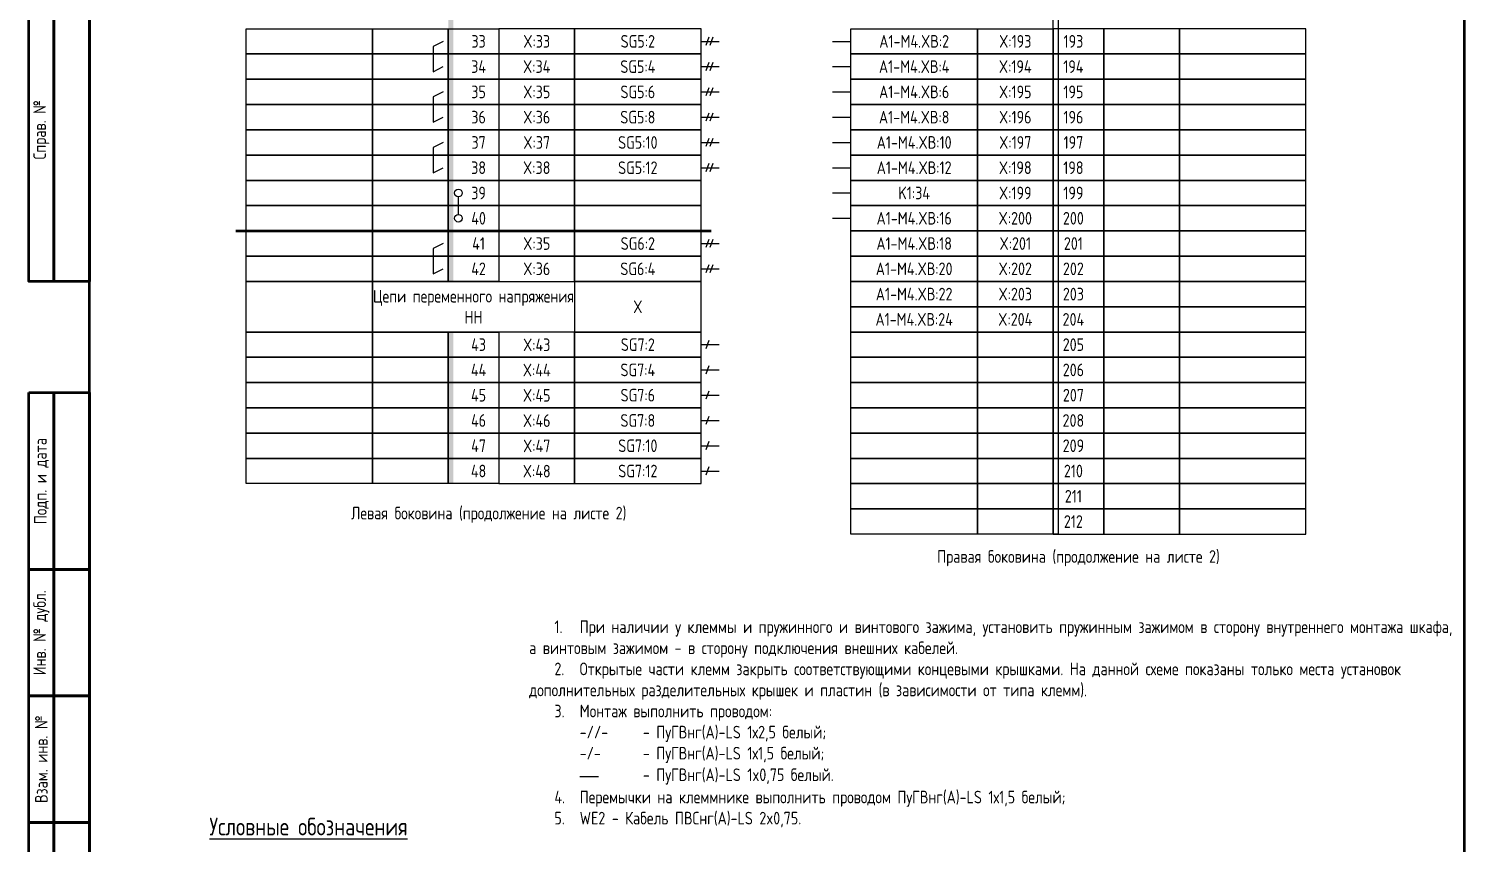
# Model space of a CAD drawing. Header units: millimetres. Extents: x -1117 to 6417, y -90 to 586.
# Drawn here: x 5048 to 5332, y 60.9 to 222 of the extents above; entities that cross this region are included whole.
import ezdxf

# ---------------------------------------------------------------- set-up
doc = ezdxf.new("R2010")
doc.units = ezdxf.units.MM
doc.styles.add('Gost_type_A', font='GOST_A.TTF')

# ---------------------------------------------------------------- blocks, each defined once
blk = doc.blocks.new('Штамп левый верхний')
at = {"lineweight": 50}
for points in [[(-12, 0), (-7, 0), (-7, -60), (-12, -60)], [(-7, 0), (0, 0), (0, -60), (-7, -60)], [(-12, -60), (-7, -60), (-7, -120), (-12, -120)], [(-7, -60), (0, -60), (0, -120), (-7, -120)]]:
    blk.add_lwpolyline(points, close=True, dxfattribs=at)
at = {"char_height": 2.5, "width": 60, "attachment_point": 5, "rotation": 90, "style": 'Gost_type_A'}
for s, insert in [('Перв. примен.', (-9.5, -30)), ('Справ. №', (-9.5, -90))]:
    blk.add_mtext(s, dxfattribs=dict(at, insert=insert))
blk = doc.blocks.new('Штамп левый нижний')
at = {"lineweight": 50}
for points in [[(-12, 145), (-7, 145), (-7, 110), (-12, 110)], [(-7, 145), (0, 145), (0, 110), (-7, 110)], [(-12, 110), (-7, 110), (-7, 85), (-12, 85)], [(-7, 110), (0, 110), (0, 85), (-7, 85)], [(-12, 85), (-7, 85), (-7, 60), (-12, 60)], [(-7, 85), (0, 85), (0, 60), (-7, 60)], [(-12, 60), (-7, 60), (-7, 25), (-12, 25)], [(-7, 60), (0, 60), (0, 25), (-7, 25)], [(-12, 25), (-7, 25), (-7, 0), (-12, 0)], [(-7, 25), (0, 25), (0, 0), (-7, 0)]]:
    blk.add_lwpolyline(points, close=True, dxfattribs=at)
at = {"char_height": 2.5, "attachment_point": 5, "rotation": 90, "style": 'Gost_type_A'}
for s, insert, width in [('Подп. и дата', (-9.5, 127.5), 35), ('Инв. № дубл.', (-9.5, 97.5), 25), ('Взам. инв. №', (-9.5, 72.5), 25), ('Подп. и дата', (-9.5, 42.5), 35), ('Инв. N подл.', (-9.5, 12.5), 25)]:
    blk.add_mtext(s, dxfattribs=dict(at, insert=insert, width=width))

msp = doc.modelspace()

# ---------------------------------------------------------------- hatches: boundary and pattern name
h = msp.add_hatch(color=256)
h.dxf.hatch_style = 1
h.paths.add_polyline_path([(5131, 172), (5132, 172), (5132, 262), (5131, 262)])
h = msp.add_hatch(color=7)
h.dxf.hatch_style = 1
h.paths.add_polyline_path([(5132, 162), (5131, 162), (5131, 132), (5132, 132)])

# ---------------------------------------------------------------- linework, layer by layer
for p, q in [((5181, 219.5), (5184.62, 219.5)), ((5182.54, 220.31), (5181.96, 218.69)), ((5183.33, 220.31), (5182.75, 218.69)), ((5207.04, 219.5), (5210.67, 219.5)), ((5181, 214.5), (5184.62, 214.5)), ((5182.54, 215.31), (5181.96, 213.69)), ((5183.33, 215.31), (5182.75, 213.69)), ((5207.04, 214.5), (5210.67, 214.5)), ((5182.54, 210.31), (5181.96, 208.69)), ((5183.33, 210.31), (5182.75, 208.69)), ((5181, 209.5), (5184.62, 209.5)), ((5207.04, 209.5), (5210.67, 209.5)), ((5181, 204.5), (5184.62, 204.5)), ((5182.54, 205.31), (5181.96, 203.69)), ((5183.33, 205.31), (5182.75, 203.69)), ((5207.04, 204.5), (5210.67, 204.5)), ((5181, 199.5), (5184.62, 199.5)), ((5182.54, 200.31), (5181.96, 198.69)), ((5183.33, 200.31), (5182.75, 198.69)), ((5207.04, 199.5), (5210.67, 199.5)), ((5181, 194.5), (5184.62, 194.5)), ((5182.54, 195.31), (5181.96, 193.69)), ((5183.33, 195.31), (5182.75, 193.69)), ((5207.04, 194.5), (5210.67, 194.5)), ((5133, 185.25), (5133, 188.75)), ((5207.04, 189.5), (5210.67, 189.5)), ((5207.04, 184.5), (5210.67, 184.5)), ((5181, 179.5), (5184.62, 179.5)), ((5182.54, 180.31), (5181.96, 178.69)), ((5183.33, 180.31), (5182.75, 178.69)), ((5181, 174.5), (5184.62, 174.5)), ((5182.54, 175.31), (5181.96, 173.69)), ((5183.33, 175.31), (5182.75, 173.69)), ((5181, 159.5), (5184.62, 159.5)), ((5182.54, 160.31), (5181.96, 158.69)), ((5181, 154.5), (5184.62, 154.5)), ((5182.54, 155.31), (5181.96, 153.69)), ((5181, 149.5), (5184.62, 149.5)), ((5182.54, 150.31), (5181.96, 148.69)), ((5182.54, 145.31), (5181.96, 143.69)), ((5181, 144.5), (5184.62, 144.5)), ((5181, 139.5), (5184.62, 139.5)), ((5182.54, 140.31), (5181.96, 138.69)), ((5181, 134.5), (5184.62, 134.5)), ((5182.54, 135.31), (5181.96, 133.69))]:
    msp.add_line(p, q)
at = {"lineweight": 50}
msp.add_line((5089, 182), (5183, 182), dxfattribs=at)
msp.add_lwpolyline([(5332, 415), (5332, 5), (5060, 5), (5060, 415)], close=True, dxfattribs=at)
for points in [[(5250.67, 382), (5251.67, 382), (5251.67, 122), (5250.67, 122)], [(5091, 222), (5116, 222), (5116, 217), (5091, 217)], [(5116, 222), (5131, 222), (5131, 217), (5116, 217)], [(5131, 222), (5141, 222), (5141, 217), (5131, 217)], [(5156, 222), (5141, 222), (5141, 217), (5156, 217)], [(5181, 222), (5156, 222), (5156, 217), (5181, 217)], [(5210.67, 222), (5235.67, 222), (5235.67, 217), (5210.67, 217)], [(5235.67, 222), (5250.67, 222), (5250.67, 217), (5235.67, 217)], [(5260.67, 222), (5250.67, 222), (5250.67, 217), (5260.67, 217)], [(5275.67, 222), (5260.67, 222), (5260.67, 217), (5275.67, 217)], [(5300.67, 222), (5275.67, 222), (5275.67, 217), (5300.67, 217)], [(5091, 217), (5116, 217), (5116, 212), (5091, 212)], [(5116, 217), (5131, 217), (5131, 212), (5116, 212)], [(5131, 217), (5141, 217), (5141, 212), (5131, 212)], [(5156, 217), (5141, 217), (5141, 212), (5156, 212)], [(5181, 217), (5156, 217), (5156, 212), (5181, 212)], [(5210.67, 217), (5235.67, 217), (5235.67, 212), (5210.67, 212)], [(5235.67, 217), (5250.67, 217), (5250.67, 212), (5235.67, 212)], [(5260.67, 217), (5250.67, 217), (5250.67, 212), (5260.67, 212)], [(5275.67, 217), (5260.67, 217), (5260.67, 212), (5275.67, 212)], [(5300.67, 217), (5275.67, 217), (5275.67, 212), (5300.67, 212)], [(5091, 212), (5116, 212), (5116, 207), (5091, 207)], [(5116, 212), (5131, 212), (5131, 207), (5116, 207)], [(5131, 212), (5141, 212), (5141, 207), (5131, 207)], [(5156, 212), (5141, 212), (5141, 207), (5156, 207)], [(5181, 212), (5156, 212), (5156, 207), (5181, 207)], [(5210.67, 212), (5235.67, 212), (5235.67, 207), (5210.67, 207)], [(5235.67, 212), (5250.67, 212), (5250.67, 207), (5235.67, 207)], [(5260.67, 212), (5250.67, 212), (5250.67, 207), (5260.67, 207)], [(5275.67, 212), (5260.67, 212), (5260.67, 207), (5275.67, 207)], [(5300.67, 212), (5275.67, 212), (5275.67, 207), (5300.67, 207)], [(5091, 207), (5116, 207), (5116, 202), (5091, 202)], [(5116, 207), (5131, 207), (5131, 202), (5116, 202)], [(5131, 207), (5141, 207), (5141, 202), (5131, 202)], [(5156, 207), (5141, 207), (5141, 202), (5156, 202)], [(5181, 207), (5156, 207), (5156, 202), (5181, 202)], [(5210.67, 207), (5235.67, 207), (5235.67, 202), (5210.67, 202)], [(5235.67, 207), (5250.67, 207), (5250.67, 202), (5235.67, 202)], [(5260.67, 207), (5250.67, 207), (5250.67, 202), (5260.67, 202)], [(5275.67, 207), (5260.67, 207), (5260.67, 202), (5275.67, 202)], [(5300.67, 207), (5275.67, 207), (5275.67, 202), (5300.67, 202)], [(5091, 202), (5116, 202), (5116, 197), (5091, 197)], [(5116, 202), (5131, 202), (5131, 197), (5116, 197)], [(5131, 202), (5141, 202), (5141, 197), (5131, 197)], [(5156, 202), (5141, 202), (5141, 197), (5156, 197)], [(5181, 202), (5156, 202), (5156, 197), (5181, 197)], [(5210.67, 202), (5235.67, 202), (5235.67, 197), (5210.67, 197)], [(5235.67, 202), (5250.67, 202), (5250.67, 197), (5235.67, 197)], [(5260.67, 202), (5250.67, 202), (5250.67, 197), (5260.67, 197)], [(5275.67, 202), (5260.67, 202), (5260.67, 197), (5275.67, 197)], [(5300.67, 202), (5275.67, 202), (5275.67, 197), (5300.67, 197)], [(5091, 197), (5116, 197), (5116, 192), (5091, 192)], [(5116, 197), (5131, 197), (5131, 192), (5116, 192)], [(5131, 197), (5141, 197), (5141, 192), (5131, 192)], [(5156, 197), (5141, 197), (5141, 192), (5156, 192)], [(5181, 197), (5156, 197), (5156, 192), (5181, 192)], [(5210.67, 197), (5235.67, 197), (5235.67, 192), (5210.67, 192)], [(5235.67, 197), (5250.67, 197), (5250.67, 192), (5235.67, 192)], [(5260.67, 197), (5250.67, 197), (5250.67, 192), (5260.67, 192)], [(5275.67, 197), (5260.67, 197), (5260.67, 192), (5275.67, 192)], [(5300.67, 197), (5275.67, 197), (5275.67, 192), (5300.67, 192)], [(5091, 192), (5116, 192), (5116, 187), (5091, 187)], [(5116, 192), (5131, 192), (5131, 187), (5116, 187)], [(5131, 192), (5141, 192), (5141, 187), (5131, 187)], [(5156, 192), (5141, 192), (5141, 187), (5156, 187)], [(5181, 192), (5156, 192), (5156, 187), (5181, 187)], [(5210.67, 192), (5235.67, 192), (5235.67, 187), (5210.67, 187)], [(5210.67, 192), (5235.67, 192), (5235.67, 187), (5210.67, 187)], [(5235.67, 192), (5250.67, 192), (5250.67, 187), (5235.67, 187)], [(5235.67, 192), (5250.67, 192), (5250.67, 187), (5235.67, 187)], [(5260.67, 192), (5250.67, 192), (5250.67, 187), (5260.67, 187)], [(5260.67, 192), (5250.67, 192), (5250.67, 187), (5260.67, 187)], [(5275.67, 192), (5260.67, 192), (5260.67, 187), (5275.67, 187)], [(5275.67, 192), (5260.67, 192), (5260.67, 187), (5275.67, 187)], [(5300.67, 192), (5275.67, 192), (5275.67, 187), (5300.67, 187)], [(5300.67, 192), (5275.67, 192), (5275.67, 187), (5300.67, 187)], [(5091, 187), (5116, 187), (5116, 182), (5091, 182)], [(5116, 187), (5131, 187), (5131, 182), (5116, 182)], [(5131, 187), (5141, 187), (5141, 182), (5131, 182)], [(5156, 187), (5141, 187), (5141, 182), (5156, 182)], [(5181, 187), (5156, 187), (5156, 182), (5181, 182)], [(5210.67, 187), (5235.67, 187), (5235.67, 182), (5210.67, 182)], [(5210.67, 187), (5235.67, 187), (5235.67, 182), (5210.67, 182)], [(5235.67, 187), (5250.67, 187), (5250.67, 182), (5235.67, 182)], [(5235.67, 187), (5250.67, 187), (5250.67, 182), (5235.67, 182)], [(5260.67, 187), (5250.67, 187), (5250.67, 182), (5260.67, 182)], [(5260.67, 187), (5250.67, 187), (5250.67, 182), (5260.67, 182)], [(5275.67, 187), (5260.67, 187), (5260.67, 182), (5275.67, 182)], [(5275.67, 187), (5260.67, 187), (5260.67, 182), (5275.67, 182)], [(5300.67, 187), (5275.67, 187), (5275.67, 182), (5300.67, 182)], [(5300.67, 187), (5275.67, 187), (5275.67, 182), (5300.67, 182)], [(5091, 182), (5116, 182), (5116, 177), (5091, 177)], [(5116, 182), (5131, 182), (5131, 177), (5116, 177)], [(5131, 182), (5141, 182), (5141, 177), (5131, 177)], [(5156, 182), (5141, 182), (5141, 177), (5156, 177)], [(5181, 182), (5156, 182), (5156, 177), (5181, 177)], [(5210.67, 182), (5235.67, 182), (5235.67, 177), (5210.67, 177)], [(5210.67, 182), (5235.67, 182), (5235.67, 177), (5210.67, 177)], [(5235.67, 182), (5250.67, 182), (5250.67, 177), (5235.67, 177)], [(5235.67, 182), (5250.67, 182), (5250.67, 177), (5235.67, 177)], [(5260.67, 182), (5250.67, 182), (5250.67, 177), (5260.67, 177)], [(5260.67, 182), (5250.67, 182), (5250.67, 177), (5260.67, 177)], [(5275.67, 182), (5260.67, 182), (5260.67, 177), (5275.67, 177)], [(5275.67, 182), (5260.67, 182), (5260.67, 177), (5275.67, 177)], [(5300.67, 182), (5275.67, 182), (5275.67, 177), (5300.67, 177)], [(5300.67, 182), (5275.67, 182), (5275.67, 177), (5300.67, 177)], [(5091, 177), (5116, 177), (5116, 172), (5091, 172)], [(5116, 177), (5131, 177), (5131, 172), (5116, 172)], [(5131, 177), (5141, 177), (5141, 172), (5131, 172)], [(5156, 177), (5141, 177), (5141, 172), (5156, 172)], [(5181, 177), (5156, 177), (5156, 172), (5181, 172)], [(5210.67, 177), (5235.67, 177), (5235.67, 172), (5210.67, 172)], [(5235.67, 177), (5250.67, 177), (5250.67, 172), (5235.67, 172)], [(5260.67, 177), (5250.67, 177), (5250.67, 172), (5260.67, 172)], [(5275.67, 177), (5260.67, 177), (5260.67, 172), (5275.67, 172)], [(5300.67, 177), (5275.67, 177), (5275.67, 172), (5300.67, 172)], [(5091, 172), (5116, 172), (5116, 162), (5091, 162)], [(5116, 172), (5156, 172), (5156, 162), (5116, 162)], [(5181, 172), (5156, 172), (5156, 162), (5181, 162)], [(5210.67, 172), (5235.67, 172), (5235.67, 167), (5210.67, 167)], [(5235.67, 172), (5250.67, 172), (5250.67, 167), (5235.67, 167)], [(5260.67, 172), (5250.67, 172), (5250.67, 167), (5260.67, 167)], [(5275.67, 172), (5260.67, 172), (5260.67, 167), (5275.67, 167)], [(5300.67, 172), (5275.67, 172), (5275.67, 167), (5300.67, 167)], [(5210.67, 167), (5235.67, 167), (5235.67, 162), (5210.67, 162)], [(5235.67, 167), (5250.67, 167), (5250.67, 162), (5235.67, 162)], [(5260.67, 167), (5250.67, 167), (5250.67, 162), (5260.67, 162)], [(5275.67, 167), (5260.67, 167), (5260.67, 162), (5275.67, 162)], [(5300.67, 167), (5275.67, 167), (5275.67, 162), (5300.67, 162)], [(5091, 162), (5116, 162), (5116, 157), (5091, 157)], [(5116, 162), (5131, 162), (5131, 157), (5116, 157)], [(5131, 162), (5141, 162), (5141, 157), (5131, 157)], [(5156, 162), (5141, 162), (5141, 157), (5156, 157)], [(5181, 162), (5156, 162), (5156, 157), (5181, 157)], [(5210.67, 162), (5235.67, 162), (5235.67, 157), (5210.67, 157)], [(5210.67, 162), (5235.67, 162), (5235.67, 157), (5210.67, 157)], [(5235.67, 162), (5250.67, 162), (5250.67, 157), (5235.67, 157)], [(5235.67, 162), (5250.67, 162), (5250.67, 157), (5235.67, 157)], [(5260.67, 162), (5250.67, 162), (5250.67, 157), (5260.67, 157)], [(5260.67, 162), (5250.67, 162), (5250.67, 157), (5260.67, 157)], [(5275.67, 162), (5260.67, 162), (5260.67, 157), (5275.67, 157)], [(5275.67, 162), (5260.67, 162), (5260.67, 157), (5275.67, 157)], [(5300.67, 162), (5275.67, 162), (5275.67, 157), (5300.67, 157)], [(5300.67, 162), (5275.67, 162), (5275.67, 157), (5300.67, 157)], [(5091, 157), (5116, 157), (5116, 152), (5091, 152)], [(5116, 157), (5131, 157), (5131, 152), (5116, 152)], [(5131, 157), (5141, 157), (5141, 152), (5131, 152)], [(5156, 157), (5141, 157), (5141, 152), (5156, 152)], [(5181, 157), (5156, 157), (5156, 152), (5181, 152)], [(5210.67, 157), (5235.67, 157), (5235.67, 152), (5210.67, 152)], [(5235.67, 157), (5250.67, 157), (5250.67, 152), (5235.67, 152)], [(5260.67, 157), (5250.67, 157), (5250.67, 152), (5260.67, 152)], [(5260.67, 157), (5250.67, 157), (5250.67, 152), (5260.67, 152)], [(5275.67, 157), (5260.67, 157), (5260.67, 152), (5275.67, 152)], [(5300.67, 157), (5275.67, 157), (5275.67, 152), (5300.67, 152)], [(5300.67, 157), (5275.67, 157), (5275.67, 152), (5300.67, 152)], [(5091, 152), (5116, 152), (5116, 147), (5091, 147)], [(5116, 152), (5131, 152), (5131, 147), (5116, 147)], [(5131, 152), (5141, 152), (5141, 147), (5131, 147)], [(5156, 152), (5141, 152), (5141, 147), (5156, 147)], [(5181, 152), (5156, 152), (5156, 147), (5181, 147)], [(5210.67, 152), (5235.67, 152), (5235.67, 147), (5210.67, 147)], [(5235.67, 152), (5250.67, 152), (5250.67, 147), (5235.67, 147)], [(5260.67, 152), (5250.67, 152), (5250.67, 147), (5260.67, 147)], [(5275.67, 152), (5260.67, 152), (5260.67, 147), (5275.67, 147)], [(5300.67, 152), (5275.67, 152), (5275.67, 147), (5300.67, 147)], [(5091, 147), (5116, 147), (5116, 142), (5091, 142)], [(5116, 147), (5131, 147), (5131, 142), (5116, 142)], [(5131, 147), (5141, 147), (5141, 142), (5131, 142)], [(5156, 147), (5141, 147), (5141, 142), (5156, 142)], [(5181, 147), (5156, 147), (5156, 142), (5181, 142)], [(5210.67, 147), (5235.67, 147), (5235.67, 142), (5210.67, 142)], [(5235.67, 147), (5250.67, 147), (5250.67, 142), (5235.67, 142)], [(5260.67, 147), (5250.67, 147), (5250.67, 142), (5260.67, 142)], [(5275.67, 147), (5260.67, 147), (5260.67, 142), (5275.67, 142)], [(5300.67, 147), (5275.67, 147), (5275.67, 142), (5300.67, 142)], [(5091, 142), (5116, 142), (5116, 137), (5091, 137)], [(5116, 142), (5131, 142), (5131, 137), (5116, 137)], [(5131, 142), (5141, 142), (5141, 137), (5131, 137)], [(5156, 142), (5141, 142), (5141, 137), (5156, 137)], [(5181, 142), (5156, 142), (5156, 137), (5181, 137)], [(5210.67, 142), (5235.67, 142), (5235.67, 137), (5210.67, 137)], [(5235.67, 142), (5250.67, 142), (5250.67, 137), (5235.67, 137)], [(5260.67, 142), (5250.67, 142), (5250.67, 137), (5260.67, 137)], [(5275.67, 142), (5260.67, 142), (5260.67, 137), (5275.67, 137)], [(5300.67, 142), (5275.67, 142), (5275.67, 137), (5300.67, 137)], [(5091, 137), (5116, 137), (5116, 132), (5091, 132)], [(5116, 137), (5131, 137), (5131, 132), (5116, 132)], [(5131, 137), (5141, 137), (5141, 132), (5131, 132)], [(5156, 137), (5141, 137), (5141, 132), (5156, 132)], [(5181, 137), (5156, 137), (5156, 132), (5181, 132)], [(5210.67, 137), (5235.67, 137), (5235.67, 132), (5210.67, 132)], [(5235.67, 137), (5250.67, 137), (5250.67, 132), (5235.67, 132)], [(5260.67, 137), (5250.67, 137), (5250.67, 132), (5260.67, 132)], [(5275.67, 137), (5260.67, 137), (5260.67, 132), (5275.67, 132)], [(5300.67, 137), (5275.67, 137), (5275.67, 132), (5300.67, 132)], [(5210.67, 132), (5235.67, 132), (5235.67, 127), (5210.67, 127)], [(5235.67, 132), (5250.67, 132), (5250.67, 127), (5235.67, 127)], [(5260.67, 132), (5250.67, 132), (5250.67, 127), (5260.67, 127)], [(5275.67, 132), (5260.67, 132), (5260.67, 127), (5275.67, 127)], [(5300.67, 132), (5275.67, 132), (5275.67, 127), (5300.67, 127)], [(5210.67, 127), (5235.67, 127), (5235.67, 122), (5210.67, 122)], [(5235.67, 127), (5250.67, 127), (5250.67, 122), (5235.67, 122)], [(5260.67, 127), (5250.67, 127), (5250.67, 122), (5260.67, 122)], [(5275.67, 127), (5260.67, 127), (5260.67, 122), (5275.67, 122)], [(5300.67, 127), (5275.67, 127), (5275.67, 122), (5300.67, 122)]]:
    msp.add_lwpolyline(points, close=True)
for points in [[(5130, 219.5), (5128, 218.5), (5128, 213.5), (5130, 214.5)], [(5130, 209.5), (5128, 208.5), (5128, 203.5), (5130, 204.5)], [(5130, 199.5), (5128, 198.5), (5128, 193.5), (5130, 194.5)], [(5130, 179.5), (5128, 178.5), (5128, 173.5), (5130, 174.5)]]:
    msp.add_lwpolyline(points)
for centre in [(5133, 189.5), (5133, 184.5)]:
    msp.add_circle(centre, 0.75)

# ---------------------------------------------------------------- block references
at = {"color": 1}
for name, p in [('Штамп левый верхний', (5060, 292)), ('Штамп левый нижний', (5060, 5))]:
    msp.add_blockref(name, p, dxfattribs=at)

# ---------------------------------------------------------------- texts
at = {"ltscale": 10, "char_height": 2.5, "attachment_point": 5, "style": 'Gost_type_A'}
for s, insert, width in [('33', (5137, 219.5), 8), ('X:33', (5148.5, 219.5), 15), ('X:193', (5243.17, 219.5), 15), ('193', (5254.67, 219.5), 8), ('34', (5137, 214.5), 8), ('X:34', (5148.5, 214.5), 15), ('X:194', (5243.17, 214.5), 15), ('194', (5254.67, 214.5), 8), ('35', (5137, 209.5), 8), ('X:35', (5148.5, 209.5), 15), ('X:195', (5243.17, 209.5), 15), ('195', (5254.67, 209.5), 8), ('36', (5137, 204.5), 8), ('X:36', (5148.5, 204.5), 15), ('X:196', (5243.17, 204.5), 15), ('196', (5254.67, 204.5), 8), ('37', (5137, 199.5), 8), ('X:37', (5148.5, 199.5), 15), ('X:197', (5243.17, 199.5), 15), ('197', (5254.67, 199.5), 8), ('38', (5137, 194.5), 8), ('X:38', (5148.5, 194.5), 15), ('X:198', (5243.17, 194.5), 15), ('198', (5254.67, 194.5), 8), ('39', (5137, 189.5), 8), ('X:199', (5243.17, 189.5), 15), ('199', (5254.67, 189.5), 8), ('40', (5137, 184.5), 8), ('X:200', (5243.17, 184.5), 15), ('200', (5254.67, 184.5), 8), ('41', (5137, 179.5), 8), ('X:35', (5148.5, 179.5), 15), ('X:201', (5243.17, 179.5), 15), ('201', (5254.67, 179.5), 8), ('42', (5137, 174.5), 8), ('X:36', (5148.5, 174.5), 15), ('X:202', (5243.17, 174.5), 15), ('202', (5254.67, 174.5), 8), ('X:203', (5243.17, 169.5), 15), ('203', (5254.67, 169.5), 8), ('X:204', (5243.17, 164.5), 15), ('204', (5254.67, 164.5), 8), ('43', (5137, 159.5), 8), ('X:43', (5148.5, 159.47), 15), ('205', (5254.67, 159.5), 8), ('44', (5137, 154.5), 8), ('X:44', (5148.5, 154.47), 15), ('206', (5254.67, 154.5), 8), ('45', (5137, 149.5), 8), ('X:45', (5148.5, 149.47), 15), ('207', (5254.67, 149.5), 8), ('46', (5137, 144.5), 8), ('X:46', (5148.5, 144.47), 15), ('208', (5254.67, 144.5), 8), ('47', (5137, 139.5), 8), ('X:47', (5148.5, 139.47), 15), ('209', (5254.67, 139.5), 8), ('48', (5137, 134.5), 8), ('X:48', (5148.5, 134.47), 15), ('210', (5254.67, 134.5), 8), ('211', (5254.67, 129.5), 8), ('212', (5254.67, 124.5), 8)]:
    msp.add_mtext(s, dxfattribs=dict(at, insert=insert, width=width))
at = {"style": 'Gost_type_A'}
for s, insert, char_height, width, attachment_point in [('SG5:2', (5168.5, 219.5), 2.5, 25, 5), ('A1-M4.XВ:2', (5223.17, 219.5), 2.5, 25, 5), ('SG5:4', (5168.5, 214.5), 2.5, 25, 5), ('A1-M4.XВ:4', (5223.17, 214.5), 2.5, 25, 5), ('SG5:6', (5168.5, 209.5), 2.5, 25, 5), ('A1-M4.XВ:6', (5223.17, 209.5), 2.5, 25, 5), ('SG5:8', (5168.5, 204.5), 2.5, 25, 5), ('A1-M4.XВ:8', (5223.17, 204.5), 2.5, 25, 5), ('SG5:10', (5168.5, 199.5), 2.5, 25, 5), ('A1-M4.XВ:10', (5223.17, 199.5), 2.5, 25, 5), ('SG5:12', (5168.5, 194.5), 2.5, 25, 5), ('A1-M4.XВ:12', (5223.17, 194.5), 2.5, 25, 5), ('A1-M4.XВ:16', (5223.17, 184.5), 2.5, 25, 5), ('SG6:2', (5168.5, 179.5), 2.5, 25, 5), ('A1-M4.XВ:18', (5223.17, 179.5), 2.5, 25, 5), ('SG6:4', (5168.5, 174.5), 2.5, 25, 5), ('A1-M4.XВ:20', (5223.17, 174.5), 2.5, 25, 5), ('A1-M4.XВ:22', (5223.17, 169.5), 2.5, 25, 5), ('Цепи переменного напряжения НН', (5136, 167), 2.5, 40, 5), ('X', (5168.5, 167), 2.5, 25, 5), ('A1-M4.XВ:24', (5223.17, 164.5), 2.5, 25, 5), ('SG7:2', (5168.5, 159.5), 2.5, 25, 5), ('SG7:4', (5168.5, 154.5), 2.5, 25, 5), ('SG7:6', (5168.5, 149.5), 2.5, 25, 5), ('SG7:8', (5168.5, 144.5), 2.5, 25, 5), ('SG7:10', (5168.5, 139.5), 2.5, 25, 5), ('SG7:12', (5168.5, 134.5), 2.5, 25, 5), ('Левая боковина (продолжение на листе 2)', (5139.01, 125.84), 2.5, 90, 5), ('\\pxt31;Правая боковина (продолжение на листе 2)', (5255.67, 117.25), 2.5, 90, 5), ('\\pxi2,ql,t4;1.^IПри наличии у клеммы и пружинного и винтового зажима, установить пружинным зажимом в сторону внутреннего монтажа шкафа, а винтовым зажимом - в сторону подключения внешних кабелей.\\P2.^IОткрытые части клемм закрыть соответствующими концевыми крышками. На данной схеме показаны только места установок дополнительных разделительных крышек и пластин (в зависимости от типа клемм).\\P{\\A1;3.^IМонтаж выполнить проводом:\\P\\pi0,l4,q*,t4,9;-//-^I- ПуГВнг(А)-LS 1х2,5 белый;\\P\\pi2.42857,l1.57143,ql,t1.57143,9;-/-  ^I- ПуГВнг(А)-LS 1х1,5 белый; \\P\\pi-5,l9,q*,t9;\\fArial|b0|i0|c0|p34;\\H1.08333x;―^I\\fGOST type A|b0|i0|c204|p34;\\H0.92308x;- ПуГВнг(А)-LS 1x0,75 белый.\\A0;\\fMS Shell Dlg 2|b0|i0|c204|p0;\\H0.70834x;\\P\\pi2,l0,ql,t4;\\A1;\\fGOST type A|b0|i0|c204|p34;\\H1.41176x;4.^IПеремычки на клеммнике выполнить проводом ПуГВнг(А)-LS 1х1,5 белый;\\P5.^IWE2 - Кабель ПВСнг(А)-LS 2x0,75.}', (5147, 64), 2.5, 183, 7), ('{\\LУсловные обозначения}', (5103.35, 64.16), 3.5, 75, 5)]:
    msp.add_mtext(s, dxfattribs=dict(at, insert=insert, char_height=char_height, width=width, attachment_point=attachment_point))
at = {"color": 0, "insert": (5223.17, 189.5), "char_height": 2.5, "width": 25, "attachment_point": 5, "style": 'Gost_type_A'}
msp.add_mtext('K1:34', dxfattribs=at)

doc.saveas('drawing.dxf')
